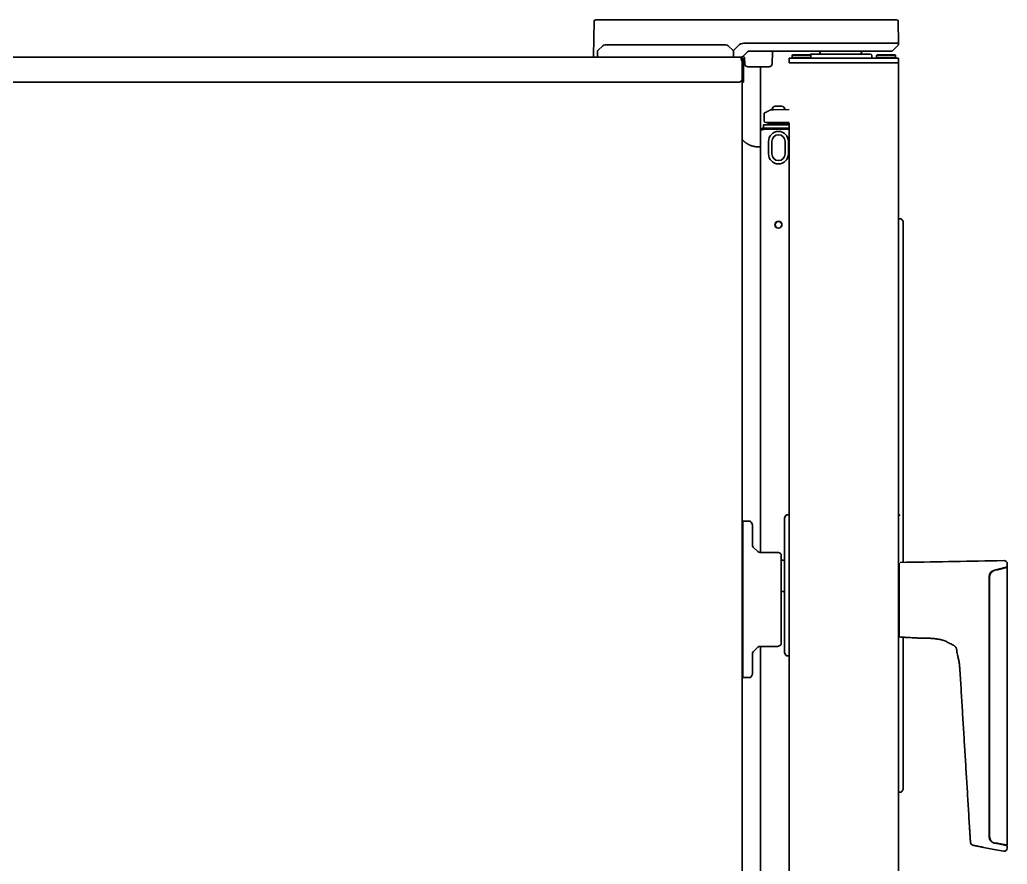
# Model space of a CAD drawing. Extents: x -760 to 4209, y 5795 to 10328.
# Drawn here: x 3578 to 4209, y 8287 to 8827 of the extents above; entities that cross this region are included whole.
import ezdxf

# ---------------------------------------------------------------- set-up
doc = ezdxf.new("R2010")
doc.units = 0
doc.header["$LTSCALE"] = 5
doc.layers.add('1', color=7, linetype='CONTINUOUS', true_color=0xffffff)

msp = doc.modelspace()

# ---------------------------------------------------------------- linework, layer by layer
at = {"layer": '1', "color": 7, "linetype": 'Continuous', "lineweight": 35}
for p, q in [((3946.28, 8826.9), (3946.2, 8826.9)), ((3951.92, 8826.9), (3946.31, 8826.9)), ((4028.95, 8826.9), (3951.92, 8826.9)), ((4037.58, 8826.9), (4032.51, 8826.9)), ((4132.92, 8826.9), (4041.09, 8826.9)), ((4138.68, 8826.9), (4132.92, 8826.9)), ((3945.31, 8825.92), (3944.92, 8803.9)), ((4139.92, 8811.9), (4139.68, 8825.92)), ((3947.72, 8807.19), (3950.84, 8810.32)), ((3954.42, 8810.9), (3952.25, 8810.9)), ((4027.42, 8810.9), (3954.42, 8810.9)), ((4029.59, 8810.9), (4027.42, 8810.9)), ((4031.01, 8810.32), (4034.13, 8807.19)), ((4034.22, 8807.1), (4037.56, 8810.44)), ((4041.09, 8811.9), (4132.92, 8811.9)), ((4132.92, 8811.9), (4139.92, 8811.9)), ((4139.91, 8811.19), (4139.92, 8811.9)), ((4038.68, 8802.9), (3040.97, 8802.9)), ((3944.92, 8803.9), (3944.93, 8803.64)), ((3947.42, 8806.49), (3947.42, 8802.9)), ((4034.42, 8802.9), (4034.42, 8806.49)), ((4038.92, 8802.9), (4038.67, 8802.9)), ((4041.5, 8802.36), (4041.56, 8798.87)), ((4041.62, 8804.6), (4043.34, 8806.32)), ((4044.75, 8806.9), (4045.63, 8806.9)), ((4045.63, 8806.9), (4132.92, 8806.9)), ((4059.23, 8805.92), (4059.11, 8798.87)), ((4071.92, 8802.4), (4069.92, 8802.4)), ((4069.92, 8802.4), (4069.92, 8799.4)), ((4071.92, 8804.15), (4072.17, 8804.4)), ((4071.92, 8804.15), (4083.92, 8804.15)), ((4071.92, 8802.65), (4071.92, 8804.15)), ((4072.17, 8802.4), (4071.92, 8802.65)), ((4071.92, 8802.65), (4077.92, 8802.65)), ((4071.92, 8802.4), (4137.92, 8802.4)), ((4083.67, 8804.4), (4072.17, 8804.4)), ((4077.92, 8802.65), (4083.92, 8802.65)), ((4083.67, 8804.4), (4083.92, 8804.15)), ((4083.92, 8802.65), (4083.67, 8802.4)), ((4083.92, 8804.15), (4083.92, 8802.65)), ((4083.98, 8804.9), (4102.92, 8804.9)), ((4089.96, 8804.9), (4089.96, 8804.94)), ((4102.92, 8804.94), (4089.96, 8804.94)), ((4115.89, 8804.94), (4102.92, 8804.94)), ((4102.92, 8804.9), (4121.87, 8804.9)), ((4115.89, 8804.94), (4115.89, 8804.9)), ((4122.87, 8803.94), (4122.92, 8802.4)), ((4125.92, 8804.15), (4126.17, 8804.4)), ((4125.92, 8804.15), (4137.92, 8804.15)), ((4125.92, 8802.65), (4125.92, 8804.15)), ((4126.17, 8802.4), (4125.92, 8802.65)), ((4125.92, 8802.65), (4131.92, 8802.65)), ((4137.67, 8804.4), (4126.17, 8804.4)), ((4131.92, 8802.65), (4137.92, 8802.65)), ((4137.67, 8804.4), (4137.92, 8804.15)), ((4137.92, 8802.65), (4137.67, 8802.4)), ((4137.92, 8804.15), (4137.92, 8802.65)), ((4139.92, 8802.4), (4137.92, 8802.4)), ((4139.92, 8799.4), (4139.92, 8802.4)), ((4039.58, 8801.1), (4039.92, 8800.37)), ((4039.92, 8800.37), (4039.92, 8801.1)), ((4039.92, 8800.37), (4039.92, 8789.1)), ((4039.92, 8800.37), (4039.92, 8789.1)), ((4039.92, 8800.3), (4039.92, 8800.3)), ((4040.72, 8800.37), (4040.72, 8801.1)), ((4040.72, 8800.37), (4040.72, 8789.1)), ((4043.56, 8796.9), (4056.06, 8796.9)), ((4051.72, 8486.4), (4051.72, 8796.9)), ((4056.06, 8796.9), (4057.16, 8796.9)), ((4069.92, 8799.4), (4071.92, 8799.4)), ((4071.92, 8799.4), (4137.92, 8799.4)), ((4137.92, 8799.4), (4139.92, 8799.4)), ((4139.92, 8055.9), (4139.92, 8799.4)), ((4039.92, 8789.1), (4039.92, 8787.1)), ((4040.72, 8789.1), (4039.92, 8789.1)), ((4040.72, 8787.1), (4040.72, 8789.1)), ((3358.02, 8787.1), (4037.92, 8787.1)), ((4039.92, 8787.1), (4040.72, 8787.1)), ((4039.92, 8011.34), (4039.92, 8787.1)), ((4061.13, 8771.7), (4063.13, 8771.7)), ((4063.13, 8771.7), (4065.13, 8771.7)), ((4054.01, 8766.9), (4054.01, 8762.2)), ((4059.13, 8769.29), (4059.13, 8769.7)), ((4069.92, 8769.48), (4059.94, 8769.31)), ((4067.13, 8769.7), (4067.13, 8769.43)), ((4055.63, 8759.7), (4053.63, 8759.7)), ((4053.63, 8759.7), (4053.63, 8757.7)), ((4069.92, 8757.7), (4054.16, 8757.7)), ((4055.01, 8761.2), (4059.92, 8761.2)), ((4069.92, 8759.7), (4055.63, 8759.7)), ((4063.13, 8760.7), (4056.51, 8760.7)), ((4059.13, 8759.7), (4059.13, 8760.7)), ((4059.92, 8761.2), (4069.92, 8761.2)), ((4069.76, 8760.7), (4063.13, 8760.7)), ((4067.13, 8760.7), (4067.13, 8759.7)), ((4069.92, 8055.9), (4069.92, 8760.73)), ((4069.92, 8756.9), (4054.43, 8756.9)), ((4056.77, 8741.15), (4056.77, 8749.15)), ((4058.9, 8741.15), (4058.9, 8749.15)), ((4067.36, 8749.15), (4067.36, 8741.15)), ((4069.5, 8749.15), (4069.5, 8741.15)), ((4141.3, 8699.65), (4139.92, 8699.65)), ((4142.82, 8697.86), (4142.2, 8699.1)), ((4142.92, 8695.65), (4142.92, 8697.42)), ((4142.92, 8480.08), (4142.92, 8695.65)), ((4142.92, 8510.5), (4142.92, 8517.15)), ((4044.83, 8506.4), (4040.45, 8506.4)), ((4040.45, 8506.4), (4040.45, 8502.4)), ((4046.34, 8504.61), (4045.72, 8505.85)), ((4066.95, 8508.28), (4066.95, 8504.4)), ((4067.81, 8510.13), (4067, 8508.51)), ((4069.92, 8510.4), (4068.26, 8510.4)), ((4139.92, 8507.4), (4140.42, 8507.4)), ((4040.45, 8502.4), (4040.45, 8410.4)), ((4046.45, 8504.17), (4046.45, 8502.4)), ((4046.45, 8491.23), (4046.45, 8502.4)), ((4066.95, 8504.4), (4066.95, 8426.4)), ((4049.86, 8486.99), (4047.03, 8489.82)), ((4060.95, 8486.4), (4051.28, 8486.4)), ((4062.71, 8486.4), (4060.95, 8486.4)), ((4063.16, 8486.3), (4064.39, 8485.68)), ((4142.92, 8480.08), (4142.92, 8491.89)), ((4064.95, 8428.02), (4064.95, 8484.78)), ((4065.45, 8481.4), (4066.03, 8481.4)), ((4066.74, 8481.11), (4066.95, 8480.9)), ((4207.39, 8481.21), (4202.73, 8481.12)), ((4201.41, 8475.13), (4202.57, 8475.36)), ((4201.41, 8475.03), (4202.57, 8475.26)), ((4202.55, 8475.36), (4201.95, 8475.24)), ((4202.55, 8475.36), (4202.57, 8475.36)), ((4202.57, 8475.26), (4202.57, 8475.36)), ((4202.68, 8475.43), (4203.85, 8475.75)), ((4208.13, 8476.89), (4203.23, 8475.54)), ((4203.23, 8475.54), (4203.94, 8475.54)), ((4203.85, 8475.75), (4208.72, 8477.05)), ((4203.94, 8475.54), (4208.84, 8476.89)), ((4203.94, 8475.44), (4203.94, 8475.54)), ((4207.6, 8476.75), (4207.6, 8476.74)), ((4207.67, 8476.76), (4207.67, 8476.77)), ((4208.13, 8476.89), (4208.84, 8476.89)), ((4208.72, 8477.05), (4209.2, 8477.18)), ((4209.42, 8477.08), (4208.84, 8477.08)), ((4209.42, 8477.47), (4209.42, 8479.21)), ((4209.42, 8476.98), (4209.42, 8477.08)), ((4209.42, 8299.48), (4209.42, 8476.98)), ((4197.92, 8304.59), (4197.92, 8471.09)), ((4198.17, 8471.1), (4198.17, 8304.53)), ((4066.03, 8461.4), (4065.45, 8461.4)), ((4066.95, 8461.9), (4066.74, 8461.69)), ((4140.42, 8460.23), (4139.92, 8460.23)), ((4140.42, 8458.03), (4140.42, 8454.78)), ((4140.42, 8451.73), (4139.92, 8451.73)), ((4039.92, 8446.35), (4039.95, 8446.35)), ((4039.95, 8446.35), (4039.92, 8446.29)), ((4040.18, 8445.84), (4040.21, 8445.84)), ((4039.94, 8436.46), (4039.92, 8436.49)), ((4040.45, 8436.45), (4039.95, 8436.45)), ((4142.92, 8352.23), (4142.92, 8432.26)), ((4047.03, 8422.99), (4049.86, 8425.82)), ((4051.28, 8426.4), (4060.95, 8426.4)), ((4051.72, 8381.41), (4051.72, 8426.4)), ((4060.95, 8426.4), (4062.71, 8426.4)), ((4064.39, 8427.13), (4063.16, 8426.51)), ((4066.95, 8422.52), (4066.95, 8426.4)), ((4142.92, 8427.87), (4142.99, 8427.87)), ((4142.92, 8427.86), (4142.99, 8427.86)), ((4142.99, 8427.86), (4142.92, 8427.86)), ((4142.92, 8427.44), (4142.99, 8427.44)), ((4142.92, 8427.39), (4142.99, 8427.39)), ((4142.92, 8427.39), (4142.99, 8427.39)), ((4142.99, 8426.24), (4142.92, 8426.24)), ((4142.92, 8425.77), (4142.99, 8425.77)), ((4142.99, 8424.88), (4142.92, 8424.88)), ((4142.99, 8424.46), (4142.92, 8424.46)), ((4142.92, 8424.46), (4142.99, 8424.46)), ((4142.99, 8424.45), (4142.92, 8424.45)), ((4046.45, 8410.4), (4046.45, 8421.57)), ((4067.81, 8420.68), (4067, 8422.3)), ((4068.26, 8420.4), (4069.92, 8420.4)), ((4142.92, 8418.83), (4142.99, 8418.83)), ((4142.92, 8418.82), (4142.99, 8418.82)), ((4142.92, 8418.78), (4142.99, 8418.78)), ((4142.99, 8417.59), (4142.92, 8417.59)), ((4142.99, 8416.29), (4142.92, 8416.29)), ((4142.99, 8416.27), (4142.92, 8416.27)), ((4040.45, 8410.4), (4040.45, 8406.4)), ((4046.45, 8408.64), (4046.45, 8410.4)), ((4040.45, 8406.4), (4044.83, 8406.4)), ((4045.72, 8406.95), (4046.34, 8408.19)), ((4142.99, 8399.92), (4142.92, 8399.92)), ((4051.72, 8157.15), (4051.72, 8381.41)), ((4142.92, 8376.53), (4142.99, 8376.53)), ((4142.99, 8371.43), (4142.92, 8371.43)), ((4142.92, 8350.47), (4142.92, 8352.23)), ((4142.92, 8347.47), (4142.92, 8350.47)), ((4142.92, 8337.16), (4142.92, 8347.47)), ((4142.2, 8333.79), (4142.82, 8335.02)), ((4142.92, 8335.47), (4142.92, 8337.16)), ((4139.92, 8333.23), (4141.3, 8333.23)), ((4194.32, 8297.92), (4202.18, 8296.39)), ((4202.66, 8300.37), (4201.16, 8300.67)), ((4201.66, 8300.56), (4201.69, 8300.56)), ((4201.69, 8300.66), (4202.57, 8300.55)), ((4201.69, 8300.56), (4202.57, 8300.45)), ((4202.55, 8300.45), (4201.73, 8300.55)), ((4202.18, 8296.39), (4207.04, 8295.45)), ((4202.55, 8300.45), (4202.57, 8300.45)), ((4203.83, 8300.15), (4202.66, 8300.37)), ((4208.13, 8299.48), (4203.23, 8300.33)), ((4208.7, 8299.2), (4203.83, 8300.15)), ((4203.94, 8300.43), (4208.84, 8299.58)), ((4203.94, 8300.33), (4208.84, 8299.48)), ((4208.13, 8299.48), (4208.84, 8299.48)), ((4209.18, 8299.11), (4208.7, 8299.2)), ((4209.42, 8299.58), (4208.84, 8299.58)), ((4209.42, 8299.48), (4208.84, 8299.48)), ((4209.42, 8297.41), (4209.42, 8298.81))]:
    msp.add_line(p, q, dxfattribs=at)
for radius in [2.25, 2.1]:
    msp.add_circle((4063.13, 8695.9), radius, dxfattribs=at)
for centre, radius, start, end in [((3946.31, 8825.9), 1, 90, 179), ((4138.68, 8825.9), 1, 1, 90), ((3952.25, 8808.9), 2, 90, 135), ((4029.59, 8808.9), 2, 45, 90), ((3945.68, 8803.65), 0.75, 181, 270), ((3948.42, 8806.49), 1, 135, 180), ((4033.42, 8806.49), 1, 0, 45), ((4040.5, 8802.34), 1, 1, 117.0987), ((4044.75, 8804.9), 2, 90, 135), ((4083.98, 8803.9), 1, 90, 149.9995), ((4087.96, 8804.9), 2, 1, 90), ((4117.89, 8804.9), 2, 90, 179), ((4121.87, 8803.9), 1, 2, 90), ((4037.92, 8789.1), 2, 270, 0), ((4061.13, 8769.7), 2, 90, 180), ((4065.13, 8769.7), 2, 0, 90), ((4055.01, 8762.2), 1, 180, 270), ((4055.64, 8760.7), 0.5, 30, 90), ((4056.51, 8761.2), 0.5, 210, 270), ((4069.76, 8761.2), 0.5, 270, 289.26938), ((4054.43, 8752.9), 4, 90, 103.10366), ((4063.13, 8749.15), 6.37, 0, 180), ((4063.13, 8749.15), 4.23, 0, 180), ((4063.13, 8741.15), 6.37, 180, 0), ((4063.13, 8741.15), 4.23, 180, 0), ((4141.3, 8698.65), 1, 26.56505, 90), ((4141.92, 8697.42), 1, 0, 26.56505), ((4044.83, 8505.4), 1, 26.56505, 90), ((4045.45, 8504.17), 1, 0, 26.56505), ((4067.45, 8508.28), 0.5, 153.43495, 180), ((4068.26, 8509.9), 0.5, 90, 153.43495), ((4140.92, 8509.96), 0.5, 91, 180), ((4048.45, 8491.23), 2, 180, 225), ((4051.28, 8488.4), 2, 225, 270), ((4062.71, 8485.4), 1, 63.43495, 90), ((4063.95, 8484.78), 1, 0, 63.43495), ((4065.45, 8481.9), 0.5, 180, 270), ((4066.03, 8480.4), 1, 45, 90), ((4207.42, 8479.21), 2, 0, 91), ((4201.92, 8471.09), 4, 105, 180), ((4209.12, 8477.47), 0.3, 285, 0), ((4065.45, 8460.9), 0.5, 90, 180), ((4066.03, 8462.4), 1, 270, 315), ((4048.45, 8421.57), 2, 135, 180), ((4051.28, 8424.4), 2, 90, 135), ((4062.71, 8427.4), 1, 270, 296.56505), ((4063.95, 8428.02), 1, 296.56505, 0), ((4067.45, 8422.52), 0.5, 180, 206.56505), ((4068.26, 8420.9), 0.5, 206.56505, 270), ((4044.83, 8407.4), 1, 270, 333.43495), ((4045.45, 8408.64), 1, 333.43495, 0), ((4141.92, 8335.47), 1, 333.43495, 0), ((4141.3, 8334.23), 1, 270, 333.43495), ((4201.92, 8304.59), 4, 180, 259), ((4207.42, 8297.41), 2, 259, 0), ((4209.12, 8298.81), 0.3, 0, 79)]:
    msp.add_arc(centre, radius, start, end, dxfattribs=at)
at = {"layer": '1', "color": 7, "linetype": 'Continuous', "lineweight": 35, "extrusion": (0, 0, -1)}
for centre, major_axis, ratio, start_param, end_param in [((4060.2, 8805.9), (0, 1), 0.970619, 4.729842, 6.283185), ((4202.17, 8471.1), (0, -4), 0.999762, 1.570796, 2.949606), ((4202.17, 8304.63), (0, -4), 0.999762, 0.122173, 1.570796), ((4187.89, 8301.21), (0.38, 1.96), 1, 3.141608, 4.455737)]:
    msp.add_ellipse(centre, major_axis=major_axis, ratio=ratio, start_param=start_param, end_param=end_param, dxfattribs=at)
at = {"layer": '1', "color": 7, "linetype": 'Continuous', "lineweight": 35}
for points, degree, knots in [([(4032.51, 8826.9), (4032.21, 8826.9), (4031.92, 8826.9), (4031.32, 8826.9), (4031.03, 8826.9), (4030.14, 8826.9), (4029.55, 8826.9), (4028.95, 8826.9)], 3, [0, 0, 0, 0, 0.25, 0.25, 0.5, 0.5, 1, 1, 1, 1]), ([(4041.09, 8826.9), (4040.51, 8826.9), (4039.92, 8826.9), (4039.04, 8826.9), (4038.75, 8826.9), (4038.17, 8826.9), (4037.87, 8826.9), (4037.58, 8826.9)], 3, [0, 0, 0, 0, 0.5, 0.5, 0.75, 0.75, 1, 1, 1, 1]), ([(4139.91, 8811.19), (4139.91, 8811.14), (4139.9, 8811.09), (4139.88, 8811), (4139.87, 8810.95), (4139.83, 8810.86), (4139.81, 8810.82), (4139.76, 8810.74), (4139.72, 8810.7), (4139.69, 8810.67)], 3, [0, 0, 0, 0, 0.25, 0.25, 0.5, 0.5, 0.75, 0.75, 1, 1, 1, 1]), ([(4038.67, 8802.9), (4038.67, 8802.9), (4038.67, 8802.9), (4038.67, 8802.9), (4038.68, 8802.9), (4038.68, 8802.9), (4038.68, 8802.9), (4038.68, 8802.9), (4038.68, 8802.9), (4038.68, 8802.9), (4038.69, 8802.9), (4038.69, 8802.9), (4038.69, 8802.9), (4038.69, 8802.9), (4038.7, 8802.9)], 3, [0, 0, 0, 0, 0.219075, 0.291275, 0.363122, 0.434652, 0.505902, 0.57691, 0.647713, 0.71835, 0.788858, 0.859277, 0.929644, 1, 1, 1, 1]), ([(4038.68, 8802.9), (4038.78, 8802.9), (4038.88, 8802.91), (4039.07, 8802.93), (4039.26, 8802.95), (4039.45, 8803), (4039.57, 8803.04), (4039.6, 8803.05), (4039.64, 8803.06), (4039.67, 8803.07), (4039.74, 8803.09), (4039.78, 8803.11), (4039.92, 8803.17), (4040.1, 8803.25), (4040.26, 8803.35), (4040.38, 8803.43), (4040.45, 8803.48), (4040.5, 8803.52), (4040.54, 8803.55), (4040.56, 8803.57), (4040.66, 8803.64), (4040.73, 8803.71), (4040.8, 8803.78)], 3, [0, 0, 0, 0, 0.125, 0.125, 0.25, 0.375, 0.375, 0.40625, 0.40625, 0.4375, 0.4375, 0.5, 0.5, 0.625, 0.75, 0.75, 0.8125, 0.84375, 0.84375, 0.875, 0.875, 1, 1, 1, 1]), ([(4038.7, 8802.9), (4038.73, 8802.89), (4038.77, 8802.87), (4038.84, 8802.81), (4038.88, 8802.77), (4038.95, 8802.67), (4038.99, 8802.61), (4039.06, 8802.48), (4039.1, 8802.4), (4039.18, 8802.24), (4039.21, 8802.15), (4039.29, 8801.96), (4039.32, 8801.86), (4039.4, 8801.65), (4039.43, 8801.54), (4039.51, 8801.33), (4039.54, 8801.21), (4039.58, 8801.1)], 3, [0, 0, 0, 0, 0.125, 0.125, 0.25, 0.25, 0.375, 0.375, 0.5, 0.5, 0.625, 0.625, 0.75, 0.75, 0.875, 0.875, 1, 1, 1, 1]), ([(4039.07, 8802.9), (4039.07, 8802.9), (4039.06, 8802.9), (4039.05, 8802.9), (4039.04, 8802.9), (4039.03, 8802.9), (4039.02, 8802.9), (4039.01, 8802.9), (4039, 8802.9), (4038.99, 8802.9), (4038.98, 8802.9), (4038.97, 8802.9), (4038.96, 8802.9), (4038.94, 8802.9), (4038.93, 8802.9), (4038.93, 8802.9), (4038.92, 8802.9)], 3, [0, 0, 0, 0, 0.070356, 0.140723, 0.211142, 0.28165, 0.352287, 0.42309, 0.494098, 0.565348, 0.636878, 0.708725, 0.780925, 0.853514, 0.926527, 1, 1, 1, 1]), ([(4040.72, 8801.1), (4040.72, 8801.21), (4040.71, 8801.33), (4040.67, 8801.54), (4040.64, 8801.65), (4040.56, 8801.86), (4040.51, 8801.96), (4040.39, 8802.15), (4040.32, 8802.24), (4040.17, 8802.4), (4040.09, 8802.48), (4039.91, 8802.61), (4039.81, 8802.67), (4039.61, 8802.77), (4039.51, 8802.81), (4039.29, 8802.87), (4039.18, 8802.89), (4039.07, 8802.9)], 3, [0, 0, 0, 0, 0.125, 0.125, 0.25, 0.25, 0.375, 0.375, 0.5, 0.5, 0.625, 0.625, 0.75, 0.75, 0.875, 0.875, 1, 1, 1, 1]), ([(4039.92, 8801.1), (4039.92, 8801.23), (4039.9, 8801.35), (4039.81, 8801.58), (4039.74, 8801.69), (4039.57, 8801.87), (4039.47, 8801.95), (4039.33, 8802.02), (4039.29, 8802.03), (4039.25, 8802.05)], 3, [0, 0, 0, 0, 0.25, 0.25, 0.5, 0.5, 0.75, 0.75, 0.8293545, 0.8293545, 0.8293545, 0.8293545]), ([(4132.92, 8806.9), (4132.96, 8806.9), (4133.01, 8806.9), (4133.09, 8806.9), (4133.13, 8806.9), (4133.26, 8806.9), (4133.34, 8806.9), (4133.46, 8806.9), (4133.5, 8806.9), (4133.58, 8806.9), (4133.62, 8806.9), (4133.74, 8806.9), (4133.82, 8806.9), (4133.98, 8806.9), (4134.05, 8806.9), (4134.16, 8806.9), (4134.2, 8806.9), (4134.27, 8806.9), (4134.31, 8806.9), (4134.41, 8806.9), (4134.48, 8806.9), (4134.61, 8806.9), (4134.67, 8806.9), (4134.79, 8806.9), (4134.85, 8806.9), (4134.93, 8806.9), (4134.95, 8806.9), (4135.01, 8806.9), (4135.03, 8806.9), (4135.1, 8806.9), (4135.14, 8806.9), (4135.2, 8806.9), (4135.22, 8806.9), (4135.26, 8806.9), (4135.28, 8806.9), (4135.31, 8806.9), (4135.33, 8806.9), (4135.36, 8806.9), (4135.37, 8806.9), (4135.4, 8806.9), (4135.41, 8806.9), (4135.43, 8806.9), (4135.44, 8806.9), (4135.46, 8806.9), (4135.47, 8806.9), (4135.48, 8806.9), (4135.49, 8806.9), (4135.5, 8806.9), (4135.5, 8806.9), (4135.5, 8806.9), (4135.5, 8806.9), (4135.51, 8806.9), (4135.51, 8806.9), (4135.51, 8806.9), (4135.51, 8806.9), (4135.51, 8806.9)], 3, [0, 0, 0, 0, 0.03125, 0.03125, 0.0625, 0.0625, 0.125, 0.125, 0.15625, 0.15625, 0.1875, 0.1875, 0.25, 0.25, 0.3125, 0.3125, 0.34375, 0.34375, 0.375, 0.375, 0.4375, 0.4375, 0.5, 0.5, 0.5625, 0.5625, 0.59375, 0.59375, 0.625, 0.625, 0.6875, 0.6875, 0.71875, 0.71875, 0.75, 0.75, 0.78125, 0.78125, 0.8125, 0.8125, 0.84375, 0.84375, 0.875, 0.875, 0.90625, 0.90625, 0.9375, 0.9375, 0.96875, 0.96875, 0.984375, 0.984375, 0.992187, 0.992187, 1, 1, 1, 1]), ([(4135.51, 8806.9), (4135.57, 8806.9), (4135.64, 8806.91), (4135.77, 8806.93), (4135.83, 8806.95), (4136.01, 8807.03), (4136.12, 8807.1), (4136.22, 8807.19)], 3, [0, 0, 0, 0, 0.25, 0.25, 0.5, 0.5, 1, 1, 1, 1]), ([(4135.51, 8806.9), (4135.57, 8806.9), (4135.64, 8806.91), (4135.77, 8806.93), (4135.83, 8806.95), (4135.95, 8807), (4136.01, 8807.03), (4136.12, 8807.11), (4136.17, 8807.15), (4136.21, 8807.19)], 3, [0, 0, 0, 0, 0.25, 0.25, 0.5, 0.5, 0.75, 0.75, 1, 1, 1, 1]), ([(4135.51, 8806.9), (4135.57, 8806.9), (4135.64, 8806.91), (4135.77, 8806.93), (4135.83, 8806.95), (4135.95, 8807), (4136.01, 8807.03), (4136.12, 8807.11), (4136.17, 8807.15), (4136.22, 8807.19)], 3, [0, 0, 0, 0, 0.25, 0.25, 0.5, 0.5, 0.75, 0.75, 1, 1, 1, 1]), ([(4135.51, 8806.9), (4135.57, 8806.9), (4135.64, 8806.91), (4135.77, 8806.93), (4135.83, 8806.95), (4135.95, 8807), (4136.01, 8807.03), (4136.12, 8807.11), (4136.17, 8807.15), (4136.22, 8807.19)], 3, [0, 0, 0, 0, 0.25, 0.25, 0.5, 0.5, 0.75, 0.75, 1, 1, 1, 1]), ([(4135.51, 8806.9), (4135.57, 8806.9), (4135.64, 8806.91), (4135.77, 8806.93), (4135.83, 8806.95), (4136.01, 8807.03), (4136.12, 8807.1), (4136.21, 8807.19)], 3, [0, 0, 0, 0, 0.25, 0.25, 0.5, 0.5, 1, 1, 1, 1]), ([(4043.56, 8796.9), (4043.43, 8796.9), (4043.3, 8796.91), (4043.05, 8796.96), (4042.92, 8797), (4042.57, 8797.15), (4042.35, 8797.29), (4041.98, 8797.66), (4041.83, 8797.87), (4041.67, 8798.23), (4041.63, 8798.36), (4041.58, 8798.61), (4041.57, 8798.74), (4041.56, 8798.87)], 3, [0, 0, 0, 0, 0.125, 0.125, 0.25, 0.25, 0.5, 0.5, 0.75, 0.75, 0.875, 0.875, 1, 1, 1, 1]), ([(4059.11, 8798.87), (4059.11, 8798.86), (4059.11, 8798.85), (4059.11, 8798.82), (4059.11, 8798.8), (4059.11, 8798.78), (4059.1, 8798.76), (4059.1, 8798.74), (4059.1, 8798.71), (4059.1, 8798.69), (4059.1, 8798.67), (4059.09, 8798.65), (4059.09, 8798.62), (4059.09, 8798.6), (4059.08, 8798.58), (4059.08, 8798.56), (4059.08, 8798.54), (4059.07, 8798.51), (4059.07, 8798.49), (4059.06, 8798.47), (4059.06, 8798.45), (4059.05, 8798.42), (4059.05, 8798.4), (4059.04, 8798.38), (4059.04, 8798.36), (4059.03, 8798.34), (4059.02, 8798.31), (4059.02, 8798.29), (4059.01, 8798.27), (4059, 8798.25), (4058.99, 8798.22), (4058.99, 8798.2), (4058.98, 8798.18), (4058.97, 8798.16), (4058.96, 8798.14), (4058.95, 8798.12), (4058.94, 8798.09), (4058.93, 8798.07), (4058.92, 8798.05), (4058.91, 8798.03), (4058.9, 8798.01), (4058.89, 8797.99), (4058.88, 8797.97), (4058.87, 8797.94), (4058.86, 8797.92), (4058.85, 8797.9), (4058.84, 8797.88), (4058.82, 8797.86), (4058.81, 8797.84), (4058.8, 8797.82), (4058.79, 8797.8), (4058.77, 8797.78), (4058.76, 8797.76), (4058.74, 8797.74), (4058.73, 8797.72), (4058.72, 8797.7), (4058.7, 8797.68), (4058.69, 8797.66), (4058.67, 8797.64), (4058.66, 8797.62), (4058.64, 8797.6), (4058.63, 8797.58), (4058.61, 8797.57), (4058.59, 8797.55), (4058.58, 8797.53), (4058.56, 8797.51), (4058.54, 8797.49), (4058.53, 8797.48), (4058.51, 8797.46), (4058.5, 8797.45), (4058.49, 8797.44), (4058.47, 8797.43), (4058.46, 8797.41), (4058.45, 8797.4), (4058.43, 8797.39), (4058.42, 8797.37), (4058.4, 8797.36), (4058.38, 8797.35), (4058.37, 8797.33), (4058.35, 8797.32), (4058.33, 8797.31), (4058.31, 8797.29), (4058.3, 8797.28), (4058.28, 8797.26), (4058.26, 8797.25), (4058.24, 8797.24), (4058.22, 8797.22), (4058.19, 8797.21), (4058.17, 8797.19), (4058.15, 8797.18), (4058.13, 8797.17), (4058.1, 8797.15), (4058.08, 8797.14), (4058.05, 8797.13), (4058.03, 8797.11), (4058, 8797.1), (4057.98, 8797.09), (4057.95, 8797.07), (4057.92, 8797.06), (4057.89, 8797.05), (4057.86, 8797.04), (4057.83, 8797.03), (4057.8, 8797.01), (4057.77, 8797), (4057.74, 8796.99), (4057.71, 8796.98), (4057.68, 8796.97), (4057.64, 8796.96), (4057.61, 8796.96), (4057.57, 8796.95), (4057.54, 8796.94), (4057.5, 8796.93), (4057.47, 8796.93), (4057.43, 8796.92), (4057.39, 8796.92), (4057.35, 8796.91), (4057.32, 8796.91), (4057.28, 8796.91), (4057.24, 8796.9), (4057.2, 8796.9), (4057.17, 8796.9), (4057.16, 8796.9)], 3, [0, 0, 0, 0, 0.007054, 0.014124, 0.021211, 0.028313, 0.035432, 0.042566, 0.049717, 0.056884, 0.064068, 0.071267, 0.078483, 0.085714, 0.092962, 0.100226, 0.107506, 0.114803, 0.122115, 0.129444, 0.136789, 0.144149, 0.151527, 0.15892, 0.166329, 0.173755, 0.181197, 0.188655, 0.196129, 0.203619, 0.211125, 0.218648, 0.226186, 0.233741, 0.241312, 0.248899, 0.256503, 0.264122, 0.271758, 0.27941, 0.287078, 0.294762, 0.302462, 0.310179, 0.317912, 0.32566, 0.333425, 0.341207, 0.349004, 0.356817, 0.364647, 0.372493, 0.380355, 0.388233, 0.396128, 0.404038, 0.411965, 0.419908, 0.427867, 0.435842, 0.443833, 0.451841, 0.459865, 0.467904, 0.47596, 0.484033, 0.492121, 0.500226, 0.505738, 0.511401, 0.517214, 0.523178, 0.529293, 0.535559, 0.541975, 0.548542, 0.55526, 0.562128, 0.569147, 0.576316, 0.583636, 0.591107, 0.598729, 0.606501, 0.614424, 0.622498, 0.630722, 0.639097, 0.647623, 0.656299, 0.665126, 0.674104, 0.683232, 0.692511, 0.701941, 0.711521, 0.721252, 0.731134, 0.741166, 0.751349, 0.761683, 0.772168, 0.782803, 0.793588, 0.804525, 0.815612, 0.82685, 0.838238, 0.849777, 0.861467, 0.873308, 0.885299, 0.897441, 0.909733, 0.922177, 0.93477, 0.947515, 0.96041, 0.973456, 0.986653, 1, 1, 1, 1]), ([(4054.01, 8766.9), (4054.01, 8766.94), (4054.01, 8766.99), (4054.04, 8767.08), (4054.06, 8767.12), (4054.1, 8767.2), (4054.13, 8767.23), (4054.2, 8767.29), (4054.24, 8767.32), (4054.28, 8767.34)], 3, [0, 0, 0, 0, 0.25, 0.25, 0.5, 0.5, 0.75, 0.75, 1, 1, 1, 1]), ([(4058.12, 8769.27), (4058.09, 8769.27), (4058.05, 8769.27), (4057.97, 8769.25), (4057.94, 8769.24), (4057.9, 8769.22)], 3, [0, 0, 0, 0, 0.5, 0.5, 1, 1, 1, 1]), ([(4059.94, 8769.31), (4059.91, 8769.31), (4059.88, 8769.3), (4059.82, 8769.3), (4059.79, 8769.3), (4059.7, 8769.3), (4059.64, 8769.3), (4059.53, 8769.3), (4059.47, 8769.3), (4059.38, 8769.3), (4059.36, 8769.3), (4059.3, 8769.29), (4059.27, 8769.29), (4059.19, 8769.29), (4059.13, 8769.29), (4059.03, 8769.29), (4058.98, 8769.29), (4058.88, 8769.29), (4058.83, 8769.29), (4058.76, 8769.28), (4058.74, 8769.28), (4058.7, 8769.28), (4058.67, 8769.28), (4058.61, 8769.28), (4058.57, 8769.28), (4058.5, 8769.28), (4058.46, 8769.28), (4058.41, 8769.28), (4058.4, 8769.28), (4058.37, 8769.28), (4058.35, 8769.28), (4058.31, 8769.28), (4058.28, 8769.28), (4058.22, 8769.28), (4058.18, 8769.27), (4058.15, 8769.27), (4058.15, 8769.27), (4058.14, 8769.27), (4058.14, 8769.27), (4058.14, 8769.27), (4058.13, 8769.27), (4058.13, 8769.27), (4058.13, 8769.27), (4058.12, 8769.27), (4058.12, 8769.27), (4058.12, 8769.27)], 3, [0, 0, 0, 0, 0.031372, 0.031372, 0.062745, 0.062745, 0.12549, 0.12549, 0.188235, 0.188235, 0.219607, 0.219607, 0.25098, 0.25098, 0.313724, 0.313724, 0.376469, 0.376469, 0.439214, 0.439214, 0.470587, 0.470587, 0.501959, 0.501959, 0.564704, 0.564704, 0.627449, 0.627449, 0.658821, 0.658821, 0.690194, 0.690194, 0.752939, 0.752939, 0.878429, 0.878429, 0.909801, 0.909801, 0.925487, 0.925487, 0.941173, 0.941173, 0.972546, 0.972546, 1, 1, 1, 1]), ([(4053.52, 8757.7), (4053.4, 8757.7), (4053.28, 8757.69), (4053.11, 8757.65), (4053.05, 8757.64), (4052.96, 8757.61), (4052.94, 8757.6), (4052.88, 8757.58), (4052.85, 8757.57), (4052.72, 8757.51), (4052.61, 8757.46), (4052.49, 8757.38), (4052.47, 8757.36), (4052.42, 8757.32), (4052.4, 8757.31), (4052.33, 8757.25), (4052.29, 8757.21), (4052.17, 8757.09), (4052.1, 8757), (4052.02, 8756.89), (4052, 8756.86), (4051.97, 8756.82), (4051.93, 8756.74), (4051.9, 8756.67), (4051.85, 8756.57), (4051.83, 8756.52), (4051.81, 8756.45), (4051.8, 8756.42), (4051.79, 8756.37), (4051.78, 8756.34), (4051.75, 8756.22), (4051.73, 8756.11), (4051.73, 8756.01)], 3, [0, 0, 0, 0, 0.125, 0.125, 0.1875, 0.1875, 0.21875, 0.21875, 0.25, 0.25, 0.375, 0.375, 0.40625, 0.40625, 0.4375, 0.4375, 0.5, 0.5, 0.625, 0.625, 0.65625, 0.65625, 0.6875, 0.75, 0.75, 0.8125, 0.8125, 0.84375, 0.84375, 0.875, 0.875, 1, 1, 1, 1]), ([(4053.52, 8757.7), (4053.62, 8757.7), (4053.72, 8757.7), (4053.93, 8757.7), (4054.04, 8757.7), (4054.16, 8757.7)], 3, [0, 0, 0, 0, 0.462959, 0.462959, 1, 1, 1, 1]), ([(4051.73, 8755.73), (4051.73, 8755.8), (4051.75, 8755.87), (4051.8, 8756), (4051.83, 8756.06), (4051.88, 8756.13), (4051.9, 8756.14), (4051.92, 8756.17), (4051.96, 8756.21), (4052, 8756.25), (4052.09, 8756.32), (4052.17, 8756.37), (4052.27, 8756.43), (4052.29, 8756.44), (4052.33, 8756.46), (4052.4, 8756.49), (4052.47, 8756.52), (4052.61, 8756.58), (4052.71, 8756.61), (4052.85, 8756.65), (4052.88, 8756.66), (4052.93, 8756.67), (4052.96, 8756.68), (4053.05, 8756.7), (4053.16, 8756.73), (4053.28, 8756.75), (4053.37, 8756.77), (4053.4, 8756.78), (4053.46, 8756.79), (4053.49, 8756.79), (4053.52, 8756.8)], 3, [0, 0, 0, 0, 0.125, 0.125, 0.25, 0.25, 0.28125, 0.28125, 0.3125, 0.375, 0.375, 0.5, 0.5, 0.53125, 0.53125, 0.5625, 0.625, 0.625, 0.75, 0.75, 0.78125, 0.78125, 0.8125, 0.8125, 0.875, 0.9375, 0.9375, 0.96875, 0.96875, 1, 1, 1, 1]), ([(4140.42, 8479.55), (4140.42, 8479.55), (4140.42, 8479.51), (4140.42, 8479.37), (4140.42, 8479.26), (4140.42, 8479.1), (4140.42, 8479.07), (4140.42, 8478.99), (4140.42, 8478.93), (4140.42, 8478.8), (4140.42, 8478.7), (4140.42, 8478.39), (4140.42, 8477.91), (4140.42, 8477.3), (4140.42, 8476.8), (4140.42, 8476.62), (4140.42, 8476.39), (4140.42, 8476.34), (4140.42, 8476.25), (4140.42, 8476.11), (4140.42, 8475.96), (4140.42, 8475.47), (4140.42, 8475.04), (4140.42, 8474.15), (4140.42, 8473.68), (4140.42, 8472.68), (4140.42, 8472.16), (4140.42, 8471.47), (4140.42, 8471.33), (4140.42, 8471.05), (4140.42, 8470.91), (4140.42, 8470.49), (4140.42, 8470.2), (4140.42, 8469.32), (4140.42, 8468.72), (4140.42, 8467.49), (4140.42, 8466.86), (4140.42, 8465.89), (4140.42, 8465.56), (4140.42, 8464.89), (4140.42, 8464.56), (4140.42, 8463.55), (4140.42, 8462.87), (4140.42, 8461.51), (4140.42, 8460.82), (4140.42, 8459.43), (4140.42, 8458.73), (4140.42, 8458.03)], 3, [0, 0, 0, 0, 0.0625, 0.0625, 0.125, 0.125, 0.132813, 0.140625, 0.15625, 0.15625, 0.1875, 0.1875, 0.25, 0.3125, 0.3125, 0.34375, 0.34375, 0.351563, 0.351563, 0.359375, 0.375, 0.375, 0.4375, 0.4375, 0.5, 0.5, 0.5625, 0.5625, 0.578125, 0.578125, 0.59375, 0.59375, 0.625, 0.625, 0.6875, 0.6875, 0.75, 0.75, 0.78125, 0.78125, 0.8125, 0.8125, 0.875, 0.875, 0.9375, 0.9375, 1, 1, 1, 1]), ([(4203.23, 8475.54), (4203.19, 8475.53), (4203.14, 8475.51), (4203.03, 8475.48), (4202.98, 8475.47), (4202.86, 8475.43), (4202.8, 8475.42), (4202.68, 8475.39), (4202.61, 8475.37), (4202.55, 8475.36)], 3, [0, 0, 0, 0, 0.25, 0.25, 0.5, 0.5, 0.75, 0.75, 1, 1, 1, 1]), ([(4202.57, 8475.36), (4202.7, 8475.37), (4202.82, 8475.39), (4203.07, 8475.42), (4203.19, 8475.43), (4203.43, 8475.47), (4203.54, 8475.48), (4203.75, 8475.51), (4203.85, 8475.53), (4203.94, 8475.54)], 3, [0, 0, 0, 0, 0.25, 0.25, 0.5, 0.5, 0.75, 0.75, 1, 1, 1, 1]), ([(4202.57, 8475.26), (4202.7, 8475.27), (4202.82, 8475.29), (4203.07, 8475.32), (4203.19, 8475.33), (4203.43, 8475.37), (4203.54, 8475.38), (4203.75, 8475.41), (4203.85, 8475.43), (4203.94, 8475.44)], 3, [0, 0, 0, 0, 0.25, 0.25, 0.5, 0.5, 0.75, 0.75, 1, 1, 1, 1]), ([(4208.84, 8476.89), (4208.93, 8476.91), (4209.01, 8476.92), (4209.16, 8476.96), (4209.22, 8476.97), (4209.32, 8477), (4209.36, 8477.02), (4209.41, 8477.05), (4209.42, 8477.07), (4209.42, 8477.08)], 3, [0, 0, 0, 0, 0.25, 0.25, 0.5, 0.5, 0.75, 0.75, 1, 1, 1, 1]), ([(4140.42, 8454.78), (4140.42, 8454.04), (4140.42, 8453.31), (4140.42, 8451.86), (4140.42, 8451.14), (4140.42, 8450.24), (4140.42, 8450.06), (4140.42, 8449.79), (4140.42, 8449.7), (4140.42, 8449.52), (4140.42, 8449.08), (4140.42, 8448.64), (4140.42, 8447.59), (4140.42, 8446.23), (4140.42, 8444.91), (4140.42, 8443.95), (4140.42, 8443.63), (4140.42, 8443.16), (4140.42, 8443), (4140.42, 8442.77), (4140.42, 8442.69), (4140.42, 8442.54), (4140.42, 8442.46), (4140.42, 8441.78), (4140.42, 8441.19), (4140.42, 8440.06), (4140.42, 8439.52), (4140.42, 8438.49), (4140.42, 8438), (4140.42, 8437.47), (4140.42, 8437.41), (4140.42, 8437.3), (4140.42, 8437.24), (4140.42, 8437.07), (4140.42, 8436.96), (4140.42, 8436.63), (4140.42, 8436.42), (4140.42, 8435.81), (4140.42, 8435.43), (4140.42, 8434.74), (4140.42, 8434.42), (4140.42, 8434), (4140.42, 8433.87), (4140.42, 8433.71), (4140.42, 8433.68), (4140.42, 8433.62), (4140.42, 8433.53), (4140.42, 8433.45), (4140.42, 8433.18), (4140.42, 8433), (4140.42, 8432.71), (4140.42, 8432.61), (4140.42, 8432.46), (4140.42, 8432.42), (4140.42, 8432.42)], 3, [0, 0, 0, 0, 0.0625, 0.0625, 0.125, 0.125, 0.140625, 0.140625, 0.148438, 0.148438, 0.15625, 0.1875, 0.1875, 0.25, 0.3125, 0.3125, 0.34375, 0.34375, 0.359375, 0.359375, 0.367188, 0.367188, 0.375, 0.375, 0.4375, 0.4375, 0.5, 0.5, 0.5625, 0.5625, 0.570313, 0.570313, 0.578125, 0.578125, 0.59375, 0.59375, 0.625, 0.625, 0.6875, 0.6875, 0.75, 0.75, 0.78125, 0.78125, 0.789063, 0.789063, 0.796875, 0.8125, 0.8125, 0.875, 0.875, 0.9375, 0.9375, 1, 1, 1, 1]), ([(4039.95, 8436.45), (4039.95, 8436.45), (4039.95, 8436.45), (4039.96, 8436.46), (4039.96, 8436.47), (4039.97, 8436.5), (4039.98, 8436.53), (4039.99, 8436.59), (4039.99, 8436.63), (4040, 8436.7), (4040, 8436.73), (4040.01, 8436.78), (4040.01, 8436.81), (4040.02, 8436.9), (4040.03, 8437.04), (4040.04, 8437.2), (4040.05, 8437.37), (4040.05, 8437.47), (4040.06, 8437.59), (4040.06, 8437.62), (4040.06, 8437.67), (4040.07, 8437.75), (4040.07, 8437.83), (4040.08, 8437.99), (4040.09, 8438.22), (4040.1, 8438.47), (4040.1, 8438.67), (4040.11, 8438.73), (4040.11, 8438.83), (4040.11, 8438.87), (4040.11, 8438.94), (4040.12, 8438.97), (4040.12, 8439.14), (4040.13, 8439.42), (4040.14, 8439.72), (4040.15, 8440.01), (4040.16, 8440.16), (4040.16, 8440.36), (4040.16, 8440.39), (4040.17, 8440.47), (4040.17, 8440.59), (4040.18, 8440.71), (4040.18, 8440.94), (4040.19, 8441.1), (4040.19, 8441.29), (4040.2, 8441.33), (4040.2, 8441.41), (4040.2, 8441.45), (4040.2, 8441.57), (4040.21, 8441.65), (4040.21, 8441.89), (4040.22, 8442.04), (4040.23, 8442.27), (4040.23, 8442.35), (4040.23, 8442.51), (4040.24, 8442.58), (4040.24, 8442.81), (4040.25, 8442.96), (4040.26, 8443.26), (4040.27, 8443.54), (4040.28, 8443.82), (4040.29, 8443.99), (4040.29, 8444.02), (4040.29, 8444.09), (4040.29, 8444.12), (4040.29, 8444.22), (4040.3, 8444.28), (4040.3, 8444.47), (4040.31, 8444.72), (4040.32, 8444.94), (4040.33, 8445.1), (4040.34, 8445.17), (4040.34, 8445.25), (4040.34, 8445.3), (4040.34, 8445.32), (4040.35, 8445.44), (4040.35, 8445.53), (4040.36, 8445.7), (4040.37, 8445.85), (4040.38, 8445.97), (4040.39, 8446.04), (4040.39, 8446.06), (4040.39, 8446.08), (4040.4, 8446.09), (4040.4, 8446.13), (4040.4, 8446.15), (4040.41, 8446.22), (4040.42, 8446.28), (4040.43, 8446.32), (4040.44, 8446.34), (4040.44, 8446.34), (4040.44, 8446.34)], 3, [0, 0, 0, 0, 0.006182, 0.006182, 0.037092, 0.037092, 0.068002, 0.068002, 0.098912, 0.098912, 0.114367, 0.114367, 0.129822, 0.129822, 0.160732, 0.191642, 0.191642, 0.222552, 0.222552, 0.230279, 0.230279, 0.238007, 0.253462, 0.253462, 0.284372, 0.315282, 0.315282, 0.330737, 0.330737, 0.338464, 0.338464, 0.346192, 0.346192, 0.377102, 0.408012, 0.408012, 0.438922, 0.438922, 0.446649, 0.446649, 0.454377, 0.469832, 0.469832, 0.500742, 0.500742, 0.508469, 0.508469, 0.516197, 0.516197, 0.531652, 0.531652, 0.562562, 0.562562, 0.578017, 0.578017, 0.593472, 0.593472, 0.624382, 0.624382, 0.655292, 0.686202, 0.686202, 0.693929, 0.693929, 0.701657, 0.701657, 0.717112, 0.717112, 0.748022, 0.778932, 0.778932, 0.794387, 0.802114, 0.802114, 0.809842, 0.809842, 0.840752, 0.840752, 0.871662, 0.902572, 0.902572, 0.910299, 0.910299, 0.918027, 0.918027, 0.933482, 0.933482, 0.964392, 0.995302, 0.995302, 1, 1, 1, 1]), ([(4140.42, 8432.42), (4150.29, 8431.76), (4152.69, 8431.72), (4153.74, 8431.7), (4155.2, 8431.67), (4156.78, 8431.65), (4157.75, 8431.63)], 2, [0, 0, 0, 0.486122, 0.486122, 0.743061, 0.743061, 1, 1, 1]), ([(4157.75, 8431.63), (4157.79, 8431.63), (4157.88, 8431.63), (4158.01, 8431.62), (4158.14, 8431.62), (4158.27, 8431.62), (4158.39, 8431.62), (4158.52, 8431.61), (4158.65, 8431.61), (4158.77, 8431.61), (4158.9, 8431.6), (4159.02, 8431.6), (4159.14, 8431.59), (4159.26, 8431.59), (4159.39, 8431.58), (4159.51, 8431.58), (4159.63, 8431.57), (4159.75, 8431.57), (4159.86, 8431.56), (4159.98, 8431.56), (4160.1, 8431.55), (4160.22, 8431.54), (4160.33, 8431.54), (4160.45, 8431.53), (4160.56, 8431.52), (4160.67, 8431.52), (4160.79, 8431.51), (4160.9, 8431.5), (4161.01, 8431.5), (4161.12, 8431.49), (4161.23, 8431.48), (4161.34, 8431.47), (4161.45, 8431.46), (4161.56, 8431.46), (4161.67, 8431.45), (4161.78, 8431.44), (4162.06, 8431.41), (4162.57, 8431.37), (4163.35, 8431.28), (4164.24, 8431.17), (4165.23, 8431.02), (4166.08, 8430.87), (4166.74, 8430.73), (4167.2, 8430.62), (4167.64, 8430.51), (4168.07, 8430.4), (4168.49, 8430.28), (4168.9, 8430.15), (4169.3, 8430.02), (4169.69, 8429.89), (4170.07, 8429.74), (4170.36, 8429.63), (4170.57, 8429.54), (4170.66, 8429.5), (4170.71, 8429.48), (4170.71, 8429.48)], 3, [0, 0, 0, 0, 0.009872, 0.019683, 0.029433, 0.039123, 0.048753, 0.058324, 0.067837, 0.077291, 0.086688, 0.096028, 0.105311, 0.114539, 0.12371, 0.132827, 0.141889, 0.150897, 0.159851, 0.168752, 0.1776, 0.186396, 0.195141, 0.203833, 0.212475, 0.221066, 0.229607, 0.238099, 0.246541, 0.254934, 0.263279, 0.271576, 0.279825, 0.288027, 0.296182, 0.304291, 0.312354, 0.361118, 0.420112, 0.488181, 0.564112, 0.646709, 0.682887, 0.71828, 0.752931, 0.786879, 0.820163, 0.852821, 0.88489, 0.916406, 0.947404, 0.977918, 0.987818, 0.999962, 1, 1, 1, 1]), ([(4176.84, 8425.22), (4176.83, 8425.31), (4176.76, 8425.47), (4176.62, 8425.71), (4176.5, 8425.87), (4176.37, 8426.04), (4176.23, 8426.2), (4176.07, 8426.36), (4175.81, 8426.58), (4175.22, 8427.02), (4174.29, 8427.54), (4173.08, 8428.1), (4171.8, 8428.65), (4170.86, 8429.12), (4170.68, 8429.39), (4170.72, 8429.5)], 3, [0, 0, 0, 0, 0.023349, 0.032184, 0.040331, 0.048192, 0.05629, 0.065183, 0.075369, 0.101082, 0.180904, 0.308057, 0.492081, 0.743486, 1, 1, 1, 1]), ([(4179.18, 8410.98), (4179.12, 8412.05), (4178.99, 8413.6), (4178.74, 8415.62), (4178.52, 8416.98), (4178.25, 8418.26), (4177.85, 8419.9), (4177.46, 8421.33), (4177.24, 8422.77), (4177.14, 8423.91), (4177.07, 8424.7), (4176.89, 8425.11), (4176.84, 8425.22)], 3, [0, 0, 0, 0, 0.144091, 0.20579, 0.261659, 0.315879, 0.376372, 0.53655, 0.728178, 0.906368, 0.975669, 1, 1, 1, 1]), ([(4187.51, 8299.24), (4187.51, 8299.24), (4187.51, 8299.24), (4187.51, 8299.24), (4187.51, 8299.24), (4187.52, 8299.24), (4187.52, 8299.24), (4187.53, 8299.24), (4187.54, 8299.24), (4187.58, 8299.23), (4187.63, 8299.22), (4187.74, 8299.2), (4187.82, 8299.18), (4187.99, 8299.15), (4188.09, 8299.13), (4188.33, 8299.09), (4188.46, 8299.06), (4188.75, 8299), (4189.07, 8298.94), (4189.63, 8298.83), (4190.07, 8298.75), (4190.3, 8298.7)], 3, [0, 0, 0, 0, 0.000465, 0.000465, 0.031701, 0.031701, 0.062936, 0.062936, 0.125407, 0.125407, 0.250349, 0.250349, 0.375291, 0.375291, 0.500233, 0.500233, 0.625175, 0.625175, 0.750116, 0.875058, 1, 1, 1, 1]), ([(4190.3, 8298.7), (4190.37, 8298.69), (4190.45, 8298.67), (4190.6, 8298.64), (4190.66, 8298.63), (4190.73, 8298.62), (4190.75, 8298.61), (4190.78, 8298.61), (4190.83, 8298.6), (4190.87, 8298.59), (4191.04, 8298.56), (4191.18, 8298.53), (4191.42, 8298.48), (4191.5, 8298.47), (4191.61, 8298.45), (4191.63, 8298.44), (4191.67, 8298.44), (4191.69, 8298.43), (4191.76, 8298.42), (4191.8, 8298.41), (4192.03, 8298.37), (4192.22, 8298.33), (4192.51, 8298.27), (4192.61, 8298.25), (4192.77, 8298.22), (4192.82, 8298.21), (4192.92, 8298.19), (4192.97, 8298.18), (4193.24, 8298.13), (4193.45, 8298.09), (4193.88, 8298.01), (4194.1, 8297.96), (4194.32, 8297.92)], 3, [0, 0, 0, 0, 0.125, 0.125, 0.1875, 0.1875, 0.203125, 0.203125, 0.21875, 0.25, 0.25, 0.375, 0.375, 0.4375, 0.4375, 0.453125, 0.453125, 0.46875, 0.46875, 0.5, 0.5, 0.625, 0.625, 0.6875, 0.6875, 0.71875, 0.71875, 0.75, 0.75, 0.875, 0.875, 1, 1, 1, 1]), ([(4203.23, 8300.33), (4203.14, 8300.35), (4203.04, 8300.37), (4202.8, 8300.41), (4202.68, 8300.43), (4202.55, 8300.45)], 3, [0, 0, 0, 0, 0.5, 0.5, 1, 1, 1, 1]), ([(4202.57, 8300.55), (4202.82, 8300.53), (4203.08, 8300.51), (4203.55, 8300.47), (4203.76, 8300.45), (4203.94, 8300.43)], 3, [0, 0, 0, 0, 0.5, 0.5, 1, 1, 1, 1]), ([(4202.57, 8300.45), (4202.82, 8300.43), (4203.08, 8300.41), (4203.55, 8300.37), (4203.76, 8300.35), (4203.94, 8300.33)], 3, [0, 0, 0, 0, 0.5, 0.5, 1, 1, 1, 1])]:
    msp.add_open_spline(points, degree=degree, knots=knots, dxfattribs=at)
for points, degree in [([(4037.56, 8810.44), (4038.49, 8811.37), (4039.78, 8811.9), (4041.09, 8811.9)], 3), ([(4136.22, 8807.19), (4139.69, 8810.67)], 1), ([(4040.06, 8803.24), (4040.06, 8803.24)], 1), ([(4040.8, 8803.78), (4041.08, 8804.06), (4041.35, 8804.33), (4041.62, 8804.6)], 3), ([(4136.22, 8807.19), (4136.21, 8807.19)], 1), ([(4136.22, 8807.19), (4136.22, 8807.19)], 1), ([(4057.9, 8769.22), (4054.28, 8767.34)], 1), ([(4051.73, 8756.01), (4051.72, 8755.95), (4051.72, 8755.88), (4051.73, 8755.81)], 3), ([(4202.73, 8481.12), (4182.12, 8480.76), (4161.52, 8480.41), (4140.91, 8480.05)], 3), ([(4039.96, 8446.34), (4040.08, 8446.1), (4040.2, 8445.86)], 2), ([(4040.19, 8445.84), (4040.31, 8446.09), (4040.44, 8446.34)], 2), ([(4185.35, 8310.1), (4179.18, 8410.98)], 1), ([(4185.9, 8301.08), (4185.35, 8310.1)], 1)]:
    msp.add_open_spline(points, degree=degree, dxfattribs=at)
for points, weights, knots in [([(4051.76, 8745.73), (4048.42, 8745.37), (4045.15, 8746.07), (4042.3, 8747.76), (4040.14, 8750.13), (4040.08, 8750.2), (4040.01, 8750.25), (4039.92, 8750.29), (4039.83, 8750.31), (4039.82, 8750.31), (4039.81, 8750.32), (4039.79, 8750.32), (4039.78, 8750.32)], [0.499655350133, 0.482189913623, 0.483788026206, 0.50444968788, 0.544174898647, 0.531788766491, 0.527660055772, 0.531788766491, 0.544174898647, 0.544174898647, 0.544077319641, 0.543914335886, 0.543711049198], [0, 0, 0, 0, 0, 0.969667, 0.969667, 0.969667, 0.969667, 0.995868, 0.995868, 0.995868, 0.995868, 1, 1, 1, 1, 1]), ([(4040.43, 8470.9), (4040.36, 8470.9), (4040.28, 8470.9), (4040.21, 8470.9), (4040.14, 8470.9), (4040.1, 8470.9), (4040.05, 8470.9), (4040, 8470.9), (4039.95, 8470.9)], [0.538716701784, 0.540045731978, 0.541398441519, 0.542774830409, 0.544174898647, 0.535909248976, 0.531320882017, 0.530409797772, 0.53317599624], [0, 0, 0, 0, 0, 0.661539, 0.661539, 0.661539, 0.661539, 1, 1, 1, 1, 1]), ([(4040.43, 8470.8), (4040.36, 8470.8), (4040.28, 8470.8), (4040.21, 8470.8), (4040.14, 8470.8), (4040.1, 8470.8), (4040.05, 8470.8), (4040, 8470.8), (4039.95, 8470.8)], [0.538716701784, 0.540045731978, 0.541398441519, 0.542774830409, 0.544174898647, 0.535909248976, 0.531320882017, 0.530409797772, 0.53317599624], [0, 0, 0, 0, 0, 0.661539, 0.661539, 0.661539, 0.661539, 1, 1, 1, 1, 1])]:
    msp.add_rational_spline(points, weights, degree=4, knots=knots, dxfattribs=at)

doc.saveas('drawing.dxf')
